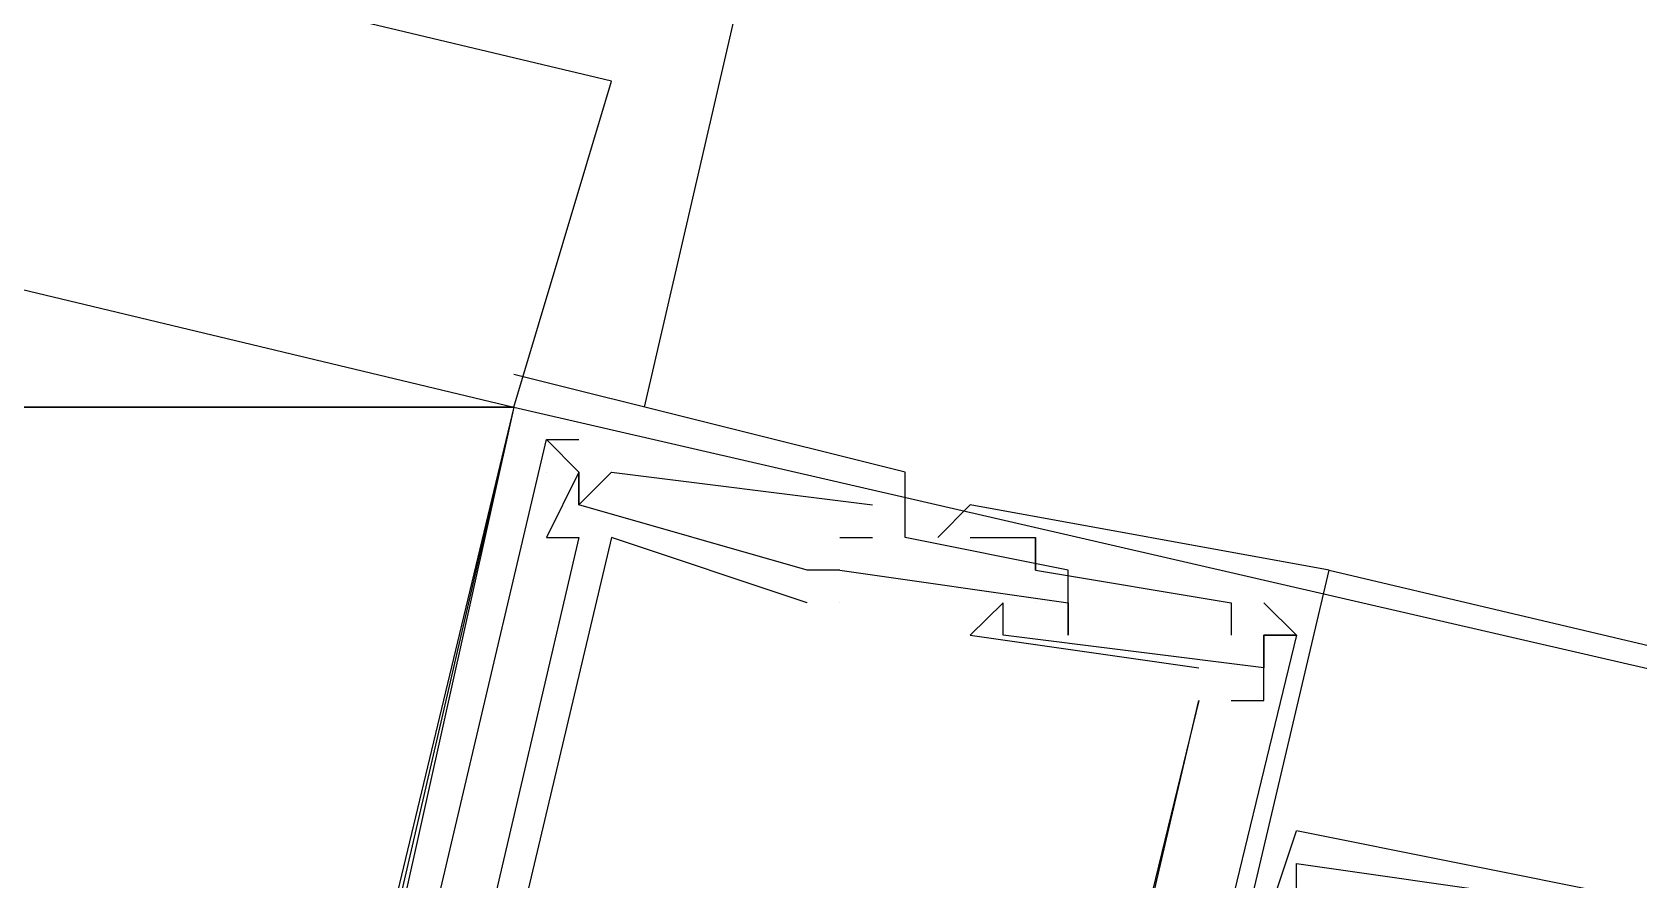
# Model space of a CAD drawing. Header units: feet. Extents: x -84 to 198, y -22 to 181.
# Drawn here: x 72.67 to 73.327, y 19.118 to 19.464 of the extents above; entities that cross this region are included whole.
import ezdxf

# ---------------------------------------------------------------- set-up
doc = ezdxf.new("R2010")
doc.units = ezdxf.units.FT
doc.layers.add('A-LINEA', color=7, linetype='CONTINUOUS')
doc.layers.add('A-MURO-CONCRETO', color=8, linetype='CONTINUOUS')

msp = doc.modelspace()

# ---------------------------------------------------------------- linework, layer by layer
at = {"layer": 'A-LINEA'}
for p, q in [((72.9067, 19.4444), (68.76, 20.4311)), ((72.96, 19.4844), (72.92, 19.3111)), ((72.8667, 19.3111), (72.9067, 19.4444)), ((72.8667, 19.3244), (72.8667, 19.3244)), ((72.8667, 19.3244), (72.8667, 19.3244)), ((72.8667, 19.3244), (72.8667, 19.3244)), ((72.8667, 19.3111), (73.3867, 19.1911)), ((72.8667, 19.3111), (72.8667, 19.3111)), ((72.8667, 19.3111), (72.8667, 19.3111)), ((72.8667, 19.3111), (72.8667, 19.3111)), ((72.88, 19.2978), (72.88, 19.2978)), ((72.88, 19.2978), (72.88, 19.2978)), ((72.88, 19.2978), (72.88, 19.2978)), ((72.88, 19.2978), (72.88, 19.2978)), ((72.88, 19.2978), (72.88, 19.2978)), ((72.88, 19.2978), (72.88, 19.2978)), ((72.8933, 19.2978), (72.8933, 19.2978)), ((72.8933, 19.2978), (72.8933, 19.2978)), ((72.8933, 19.2978), (72.8933, 19.2978)), ((72.88, 19.2844), (72.88, 19.2844)), ((72.88, 19.2844), (72.88, 19.2844)), ((72.88, 19.2844), (72.88, 19.2844)), ((72.88, 19.2844), (72.88, 19.2844)), ((72.88, 19.2844), (72.88, 19.2844)), ((72.88, 19.2844), (72.88, 19.2844)), ((72.8933, 19.2844), (72.8933, 19.2844)), ((72.8933, 19.2844), (72.8933, 19.2844)), ((72.8933, 19.2844), (72.8933, 19.2844)), ((72.8933, 19.2844), (72.8933, 19.2844)), ((72.8933, 19.2844), (72.8933, 19.2844)), ((72.8933, 19.2844), (72.8933, 19.2844)), ((72.8933, 19.2844), (72.8933, 19.2844)), ((72.8933, 19.2844), (72.8933, 19.2844)), ((72.8933, 19.2844), (72.8933, 19.2844)), ((72.9067, 19.2844), (72.9067, 19.2844)), ((72.9067, 19.2844), (72.9067, 19.2844)), ((72.9067, 19.2844), (72.9067, 19.2844)), ((73.0267, 19.2844), (73.0267, 19.2844)), ((73.0267, 19.2844), (73.0267, 19.2844)), ((73.0267, 19.2844), (73.0267, 19.2844)), ((72.8933, 19.2711), (72.8933, 19.2711)), ((72.8933, 19.2711), (72.8933, 19.2711)), ((72.8933, 19.2711), (72.8933, 19.2711)), ((72.8933, 19.2711), (72.8933, 19.2711)), ((72.8933, 19.2711), (72.8933, 19.2711)), ((72.8933, 19.2711), (72.8933, 19.2711)), ((73.0133, 19.2711), (73.0133, 19.2711)), ((73.0133, 19.2711), (73.0133, 19.2711)), ((73.0133, 19.2711), (73.0133, 19.2711)), ((73.0533, 19.2711), (73.0533, 19.2711)), ((73.0533, 19.2711), (73.0533, 19.2711)), ((73.0533, 19.2711), (73.0533, 19.2711)), ((72.88, 19.2578), (72.88, 19.2578)), ((72.88, 19.2578), (72.88, 19.2578)), ((72.88, 19.2578), (72.88, 19.2578)), ((72.8933, 19.2578), (72.8933, 19.2578)), ((72.8933, 19.2578), (72.8933, 19.2578)), ((72.8933, 19.2578), (72.8933, 19.2578)), ((72.9067, 19.2578), (72.9067, 19.2578)), ((72.9067, 19.2578), (72.9067, 19.2578)), ((72.9067, 19.2578), (72.9067, 19.2578)), ((73, 19.2578), (73.0133, 19.2578)), ((73, 19.2578), (73, 19.2578)), ((73, 19.2578), (73.0133, 19.2578)), ((73, 19.2578), (73, 19.2578)), ((73, 19.2578), (73.0133, 19.2578)), ((73, 19.2578), (73, 19.2578)), ((73.0133, 19.2578), (73.0133, 19.2578)), ((73.0133, 19.2578), (73.0133, 19.2578)), ((73.0133, 19.2578), (73.0133, 19.2578)), ((73.0267, 19.2578), (73.0267, 19.2578)), ((73.0267, 19.2578), (73.0267, 19.2578)), ((73.0267, 19.2578), (73.0267, 19.2578)), ((73.04, 19.2578), (73.04, 19.2578)), ((73.04, 19.2578), (73.04, 19.2578)), ((73.04, 19.2578), (73.04, 19.2578)), ((73.0533, 19.2578), (73.0533, 19.2578)), ((73.0533, 19.2578), (73.0533, 19.2578)), ((73.0533, 19.2578), (73.0533, 19.2578)), ((73.08, 19.2578), (73.08, 19.2578)), ((73.08, 19.2578), (73.08, 19.2578)), ((73.08, 19.2578), (73.08, 19.2578)), ((73.08, 19.2578), (73.08, 19.2578)), ((73.08, 19.2578), (73.08, 19.2578)), ((73.08, 19.2578), (73.08, 19.2578)), ((72.9867, 19.2444), (72.9867, 19.2444)), ((72.9867, 19.2444), (72.9867, 19.2444)), ((72.9867, 19.2444), (72.9867, 19.2444)), ((73, 19.2444), (73, 19.2444)), ((73, 19.2444), (73.0933, 19.2311)), ((73, 19.2444), (73, 19.2444)), ((73, 19.2444), (73, 19.2444)), ((73, 19.2444), (73.0933, 19.2311)), ((73, 19.2444), (73, 19.2444)), ((73, 19.2444), (73, 19.2444)), ((73, 19.2444), (73.0933, 19.2311)), ((73, 19.2444), (73, 19.2444)), ((73.08, 19.2444), (73.08, 19.2444)), ((73.08, 19.2444), (73.08, 19.2444)), ((73.08, 19.2444), (73.08, 19.2444)), ((73.08, 19.2444), (73.08, 19.2444)), ((73.08, 19.2444), (73.08, 19.2444)), ((73.08, 19.2444), (73.08, 19.2444)), ((73.0933, 19.2444), (73.0933, 19.2444)), ((73.0933, 19.2444), (73.0933, 19.2444)), ((73.0933, 19.2444), (73.0933, 19.2444)), ((73.2, 19.2444), (73.2, 19.2444)), ((73.2, 19.2444), (73.2, 19.2444)), ((73.2, 19.2444), (79.9067, 17.6578)), ((73.2, 19.2444), (73.2, 19.2444)), ((72.9867, 19.2311), (72.9867, 19.2311)), ((72.9867, 19.2311), (72.9867, 19.2311)), ((72.9867, 19.2311), (72.9867, 19.2311)), ((73, 19.2311), (73, 19.2311)), ((73, 19.2311), (73, 19.2311)), ((73, 19.2311), (73, 19.2311)), ((73.0667, 19.2311), (73.0667, 19.2311)), ((73.0667, 19.2311), (73.0667, 19.2311)), ((73.0667, 19.2311), (73.0667, 19.2311)), ((73.08, 19.2311), (73.08, 19.2311)), ((73.08, 19.2311), (73.08, 19.2311)), ((73.08, 19.2311), (73.08, 19.2311)), ((73.0933, 19.2311), (73.0933, 19.2311)), ((73.0933, 19.2311), (73.0933, 19.2311)), ((73.0933, 19.2311), (73.0933, 19.2311)), ((73.16, 19.2311), (73.16, 19.2311)), ((73.16, 19.2311), (73.16, 19.2311)), ((73.16, 19.2311), (73.16, 19.2311)), ((73.1733, 19.2311), (73.1867, 19.2178)), ((73.1733, 19.2311), (73.1733, 19.2311)), ((73.1733, 19.2311), (73.1867, 19.2178)), ((73.1733, 19.2311), (73.1733, 19.2311)), ((73.1733, 19.2311), (73.1867, 19.2178)), ((73.1733, 19.2311), (73.1733, 19.2311)), ((73.0533, 19.2178), (73.0533, 19.2178)), ((73.0533, 19.2178), (73.0533, 19.2178)), ((73.0533, 19.2178), (73.0533, 19.2178)), ((73.0667, 19.2178), (73.0667, 19.2178)), ((73.0667, 19.2178), (73.0667, 19.2178)), ((73.0667, 19.2178), (73.0667, 19.2178)), ((73.0933, 19.2178), (73.0933, 19.2178)), ((73.0933, 19.2178), (73.0933, 19.2178)), ((73.0933, 19.2178), (73.0933, 19.2178)), ((73.16, 19.2178), (73.16, 19.2178)), ((73.16, 19.2178), (73.16, 19.2178)), ((73.16, 19.2178), (73.16, 19.2178)), ((73.1733, 19.2178), (73.1733, 19.2178)), ((73.1733, 19.2178), (73.1733, 19.2178)), ((73.1733, 19.2044), (73.1733, 19.2178)), ((73.1733, 19.2178), (73.1733, 19.2178)), ((73.1733, 19.2178), (73.1733, 19.2178)), ((73.1733, 19.2178), (73.1733, 19.2178)), ((73.1733, 19.2044), (73.1733, 19.2178)), ((73.1733, 19.2178), (73.1733, 19.2178)), ((73.1733, 19.2178), (73.1733, 19.2178)), ((73.1733, 19.2178), (73.1733, 19.2178)), ((73.1733, 19.2044), (73.1733, 19.2178)), ((73.1733, 19.2178), (73.1733, 19.2178)), ((73.1867, 19.2178), (73.1867, 19.2178)), ((73.1867, 19.2178), (73.1867, 19.2178)), ((73.1867, 19.2178), (73.1867, 19.2178)), ((73.1467, 19.2044), (73.1467, 19.2044)), ((73.1467, 19.2044), (73.1467, 19.2044)), ((73.1467, 19.2044), (73.1467, 19.2044)), ((73.16, 19.2044), (73.16, 19.2044)), ((73.16, 19.2044), (73.16, 19.2044)), ((73.16, 19.2044), (73.16, 19.2044)), ((73.16, 19.2044), (73.16, 19.2044)), ((73.16, 19.2044), (73.16, 19.2044)), ((73.16, 19.2044), (73.16, 19.2044)), ((73.1733, 19.2044), (73.1733, 19.2044)), ((73.1733, 19.2044), (73.1733, 19.2044)), ((73.1733, 19.2044), (73.1733, 19.2044)), ((73.1733, 19.2044), (73.1733, 19.2044)), ((73.1733, 19.2044), (73.1733, 19.2044)), ((73.1733, 19.2044), (73.1733, 19.2044)), ((73.1467, 19.1911), (73.1467, 19.1911)), ((73.1467, 19.1911), (73.1467, 19.1911)), ((73.1467, 19.1911), (73.1467, 19.1911)), ((73.1467, 19.1911), (73.1467, 19.1911)), ((73.1467, 19.1911), (73.1467, 19.1911)), ((73.1467, 19.1911), (73.1467, 19.1911)), ((73.16, 19.1911), (73.16, 19.1911)), ((73.16, 19.1911), (73.16, 19.1911)), ((73.16, 19.1911), (73.16, 19.1911)), ((73.1733, 19.1911), (73.1733, 19.1911)), ((73.1733, 19.1911), (73.1733, 19.1911)), ((73.1733, 19.1911), (73.1733, 19.1911)), ((73.1733, 19.0978), (73.1867, 19.1378)), ((73.1733, 19.0978), (73.1867, 19.1378)), ((73.1733, 19.0978), (73.1867, 19.1378)), ((73.1867, 19.1378), (73.1867, 19.1378)), ((73.1867, 19.1378), (73.1867, 19.1378)), ((73.1867, 19.1378), (73.1867, 19.1378)), ((73.1867, 19.1244), (73.1867, 19.1244)), ((73.1867, 19.1244), (73.1867, 19.1244)), ((73.1867, 19.1244), (73.1867, 19.1244)), ((73.1867, 19.1244), (73.1867, 19.1244)), ((73.1867, 19.1244), (73.1867, 19.1244)), ((73.1867, 19.1244), (73.1867, 19.1244))]:
    msp.add_line(p, q, dxfattribs=at)
for points in [[(72.8667, 19.3111), (72.4933, 17.6978), (68.1867, 18.7111), (68.5733, 20.3378), (72.8667, 19.3111)], [(73.0933, 19.2311), (73.0933, 19.2178), (73.0933, 19.2444), (73.0267, 19.2578), (73.0267, 19.2844), (72.8667, 19.3244)], [(73.0933, 19.2311), (73.0933, 19.2178), (73.0933, 19.2444), (73.0267, 19.2578), (73.0267, 19.2844), (72.8667, 19.3244)], [(73.0933, 19.2311), (73.0933, 19.2178), (73.0933, 19.2444), (73.0267, 19.2578), (73.0267, 19.2844), (72.8667, 19.3244)], [(72.8667, 19.3111), (72.7067, 18.6444), (72.72, 18.6311)], [(72.8667, 19.3111), (72.7067, 18.6444), (72.72, 18.6311)], [(72.8667, 19.3111), (72.7067, 18.6444), (72.72, 18.6311)], [(72.9733, 18.7111), (72.96, 18.6978), (72.7467, 18.7511), (72.7733, 18.8311), (72.8, 18.8311), (72.8, 18.8444), (72.7867, 18.8444), (72.7733, 18.8444), (72.88, 19.2978), (72.8933, 19.2978)], [(72.9733, 18.7111), (72.96, 18.6978), (72.7467, 18.7511), (72.7733, 18.8311), (72.8, 18.8311), (72.8, 18.8444), (72.7867, 18.8444), (72.7733, 18.8444), (72.88, 19.2978), (72.8933, 19.2978)], [(72.9733, 18.7111), (72.96, 18.6978), (72.7467, 18.7511), (72.7733, 18.8311), (72.8, 18.8311), (72.8, 18.8444), (72.7867, 18.8444), (72.7733, 18.8444), (72.88, 19.2978), (72.8933, 19.2978)], [(73, 19.2444), (72.9867, 19.2444), (72.8933, 19.2711), (72.8933, 19.2844), (72.88, 19.2978)], [(73, 19.2444), (72.9867, 19.2444), (72.8933, 19.2711), (72.8933, 19.2844), (72.88, 19.2978)], [(73, 19.2444), (72.9867, 19.2444), (72.8933, 19.2711), (72.8933, 19.2844), (72.88, 19.2978)], [(72.8933, 19.2844), (72.88, 19.2578), (72.8933, 19.2578), (72.8, 18.8578), (72.7867, 18.8578), (72.7867, 18.8444), (72.8, 18.8444), (72.7733, 18.7511)], [(72.8933, 19.2844), (72.88, 19.2578), (72.8933, 19.2578), (72.8, 18.8578), (72.7867, 18.8578), (72.7867, 18.8444), (72.8, 18.8444), (72.7733, 18.7511)], [(72.8933, 19.2844), (72.88, 19.2578), (72.8933, 19.2578), (72.8, 18.8578), (72.7867, 18.8578), (72.7867, 18.8444), (72.8, 18.8444), (72.7733, 18.7511)], [(72.8933, 19.2844), (72.8933, 19.2711), (72.9067, 19.2844), (73.0133, 19.2711)], [(72.8933, 19.2844), (72.8933, 19.2711), (72.9067, 19.2844), (73.0133, 19.2711)], [(72.8933, 19.2844), (72.8933, 19.2711), (72.9067, 19.2844), (73.0133, 19.2711)], [(73.04, 18.5778), (73.04, 18.5644), (73.2, 19.2444), (73.0533, 19.2711), (73.04, 19.2578)], [(73.04, 18.5778), (73.04, 18.5644), (73.2, 19.2444), (73.0533, 19.2711), (73.04, 19.2578)], [(73.04, 18.5778), (73.04, 18.5644), (73.2, 19.2444), (73.0533, 19.2711), (73.04, 19.2578)], [(72.9867, 19.2311), (72.9067, 19.2578), (72.7867, 18.7511), (72.88, 18.7378), (72.88, 18.7378)], [(72.9867, 19.2311), (72.9067, 19.2578), (72.7867, 18.7511), (72.88, 18.7378), (72.88, 18.7378)], [(72.9867, 19.2311), (72.9067, 19.2578), (72.7867, 18.7511), (72.88, 18.7378), (72.88, 18.7378)], [(73.0533, 19.2578), (73.08, 19.2578), (73.08, 19.2444), (73.08, 19.2578)], [(73.0533, 19.2578), (73.08, 19.2578), (73.08, 19.2444), (73.08, 19.2578)], [(73.0533, 19.2578), (73.08, 19.2578), (73.08, 19.2444), (73.08, 19.2578)], [(73.08, 19.2444), (73.16, 19.2311), (73.16, 19.2178)], [(73.08, 19.2444), (73.16, 19.2311), (73.16, 19.2178)], [(73.08, 19.2444), (73.16, 19.2311), (73.16, 19.2178)], [(73.16, 19.1911), (73.1733, 19.1911), (73.1733, 19.2178), (73.1867, 19.2178), (73.1733, 19.2178), (73.1733, 19.2044), (73.0667, 19.2178), (73.0667, 19.2311), (73.0533, 19.2178), (73.1467, 19.2044)], [(73.16, 19.1911), (73.1733, 19.1911), (73.1733, 19.2178), (73.1867, 19.2178), (73.1733, 19.2178), (73.1733, 19.2044), (73.0667, 19.2178), (73.0667, 19.2311), (73.0533, 19.2178), (73.1467, 19.2044)], [(73.16, 19.1911), (73.1733, 19.1911), (73.1733, 19.2178), (73.1867, 19.2178), (73.1733, 19.2178), (73.1733, 19.2044), (73.0667, 19.2178), (73.0667, 19.2311), (73.0533, 19.2178), (73.1467, 19.2044)], [(73.1867, 19.2178), (73.08, 18.7778), (73.0667, 18.7778), (73.0533, 18.7911)], [(73.1867, 19.2178), (73.08, 18.7778), (73.0667, 18.7778), (73.0533, 18.7911)], [(73.1867, 19.2178), (73.08, 18.7778), (73.0667, 18.7778), (73.0533, 18.7911)], [(73.1467, 19.1911), (73.0267, 18.6978), (72.9467, 18.7244), (72.9467, 18.7244)], [(73.1467, 19.1911), (73.0267, 18.6978), (72.9467, 18.7244), (72.9467, 18.7244)], [(73.1467, 19.1911), (73.0267, 18.6978), (72.9467, 18.7244), (72.9467, 18.7244)], [(73.04, 18.6978), (73.0533, 18.7911), (73.0667, 18.7778), (73.08, 18.7911), (73.0533, 18.7911), (73.1467, 19.1911)], [(73.04, 18.6978), (73.0533, 18.7911), (73.0667, 18.7778), (73.08, 18.7911), (73.0533, 18.7911), (73.1467, 19.1911)], [(73.04, 18.6978), (73.0533, 18.7911), (73.0667, 18.7778), (73.08, 18.7911), (73.0533, 18.7911), (73.1467, 19.1911)], [(73.32, 19.1111), (73.1867, 19.1378)], [(73.32, 19.1111), (73.1867, 19.1378)], [(73.32, 19.1111), (73.1867, 19.1378)], [(73.1867, 19.0978), (73.1867, 19.1244), (73.28, 19.1111)], [(73.1867, 19.0978), (73.1867, 19.1244), (73.28, 19.1111)], [(73.1867, 19.0978), (73.1867, 19.1244), (73.28, 19.1111)]]:
    msp.add_lwpolyline(points, dxfattribs=at)
at = {"layer": 'A-MURO-CONCRETO'}
for points in [[(68.5733, 20.3378), (72.8667, 19.3111), (68.3333, 19.3111), (68.5733, 20.3378), (68.5733, 20.3378)], [(68.3333, 19.3111), (72.8667, 19.3111), (72.7333, 18.7111), (68.3333, 19.3111), (68.3333, 19.3111)]]:
    msp.add_lwpolyline(points, dxfattribs=at)

doc.saveas('drawing.dxf')
